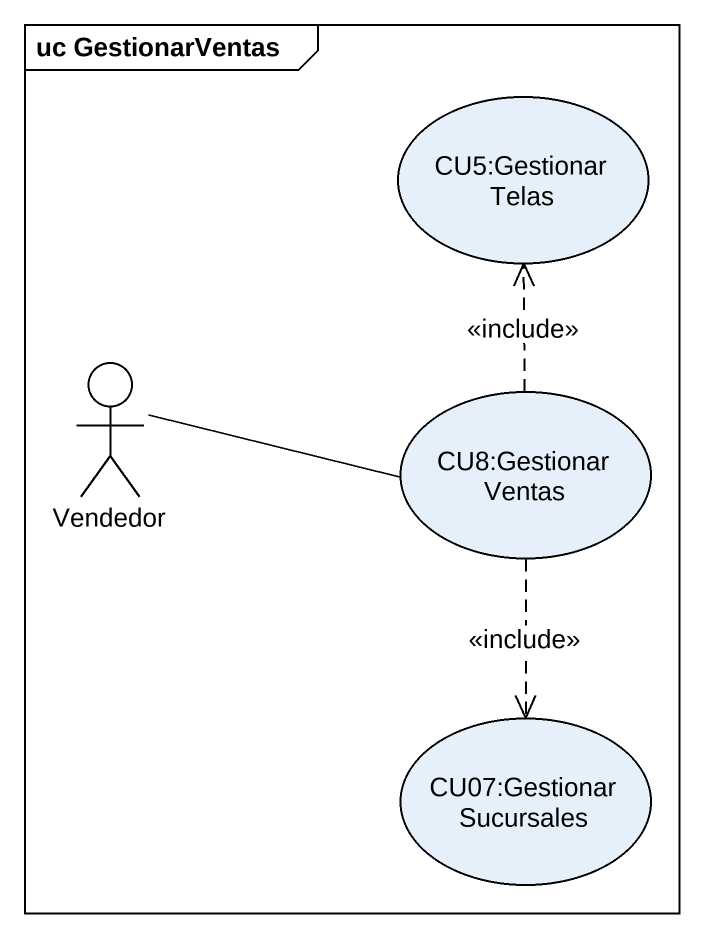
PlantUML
@startuml
mainframe uc GestionarVentas
usecase "CU5:Gestionar Telas" as CU5_Gestionar_Telas
actor Vendedor
usecase "CU8:Gestionar Ventas" as CU8_Gestionar_Ventas
usecase "CU07:Gestionar Sucursales" as CU07_Gestionar_Sucursales
Vendedor -right- CU8_Gestionar_Ventas
CU8_Gestionar_Ventas .up.> CU5_Gestionar_Telas : <<include>>
CU8_Gestionar_Ventas ..> CU07_Gestionar_Sucursales : <<include>>
@enduml
